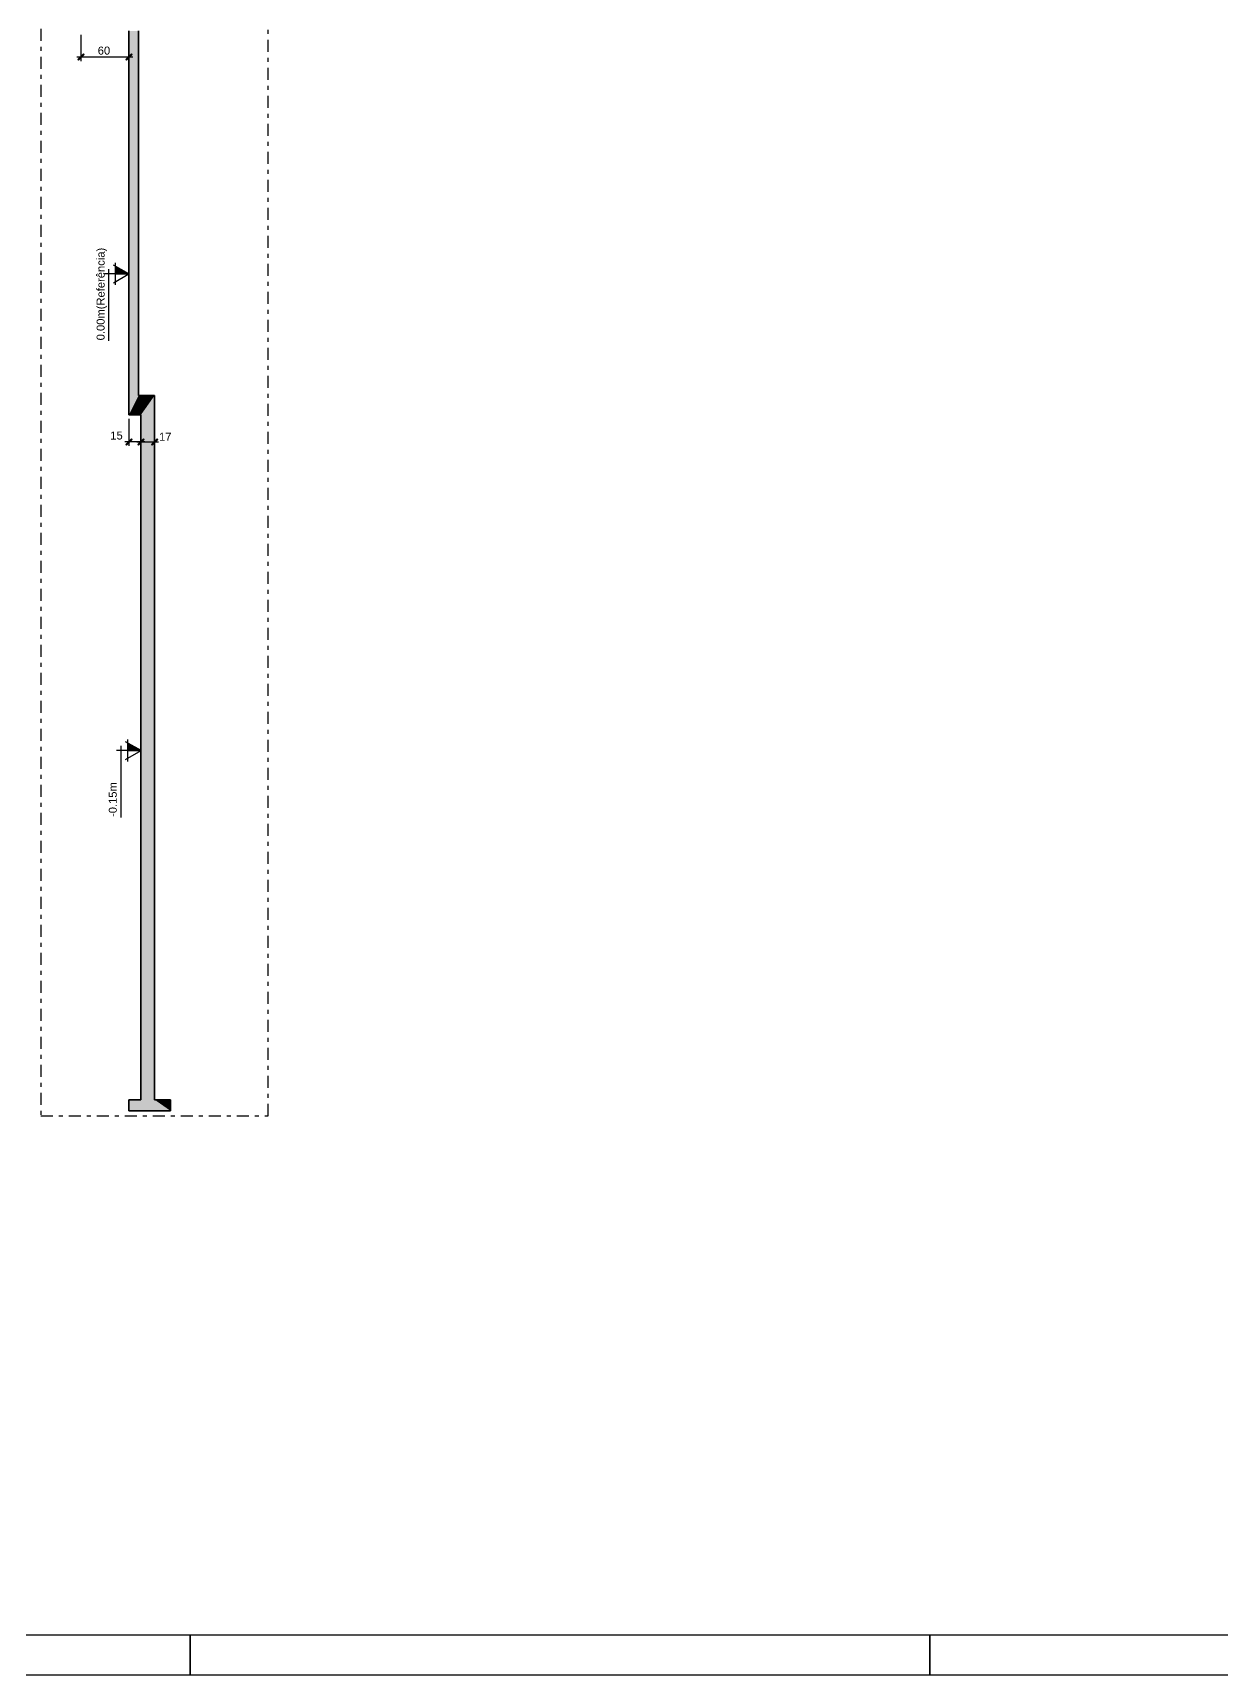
# Model space of a CAD drawing. Extents: x 0 to 119, y 0 to 84.
# Drawn here: x 59.47 to 89.19, y 0 to 41.06 of the extents above; entities that cross this region are included whole.
import ezdxf

# ---------------------------------------------------------------- set-up
doc = ezdxf.new("R2010")
doc.units = 0
doc.header["$MEASUREMENT"] = 0
doc.linetypes.add('ESTILO_TQS_0003', pattern=[0.9199999999999999, 0.3, -0.15, 0.02, -0.15, 0.3])
for name, color, linetype in [('1', 1, 'CONTINUOUS'), ('2', 2, 'CONTINUOUS'), ('4', 4, 'CONTINUOUS'), ('7', 7, 'CONTINUOUS'), ('8', 8, 'CONTINUOUS')]:
    doc.layers.add(name, color=color, linetype=linetype)
doc.styles.add('TQS_ARIAL', font='arial.ttf')

msp = doc.modelspace()

# ---------------------------------------------------------------- linework, layer by layer
at = {"layer": '1', "linetype": 'Continuous'}
for p, q in [((60.673702, 41.006402), (60.673702, 40.352563)), ((61.973702, 40.452563), (60.573702, 40.452563)), ((61.873702, 40.605909), (61.873702, 40.352563)), ((61.873702, 31.406402), (61.873702, 30.730097)), ((62.273702, 30.830097), (61.773702, 30.830097)), ((62.073702, 30.830097), (62.613702, 30.830097)), ((62.173702, 31.037511), (62.173702, 30.730097)), ((62.173702, 30.886472), (62.173702, 30.730097)), ((62.513702, 30.918717), (62.513702, 30.730097))]:
    msp.add_line(p, q, dxfattribs=at)
for points in [[(118.900085, 59.400046), (118.900085, 29.700046), (117.900085, 29.700046), (118.900085, 29.700046), (118.900085, 4.6e-05), (100.400085, 4.6e-05), (100.400085, 1.000046), (100.400085, 4.6e-05), (81.900085, 4.6e-05), (81.900085, 1.000046), (81.900085, 4.6e-05), (63.400085, 4.6e-05), (63.400085, 1.000046), (63.400085, 4.6e-05), (44.900085, 4.6e-05)], [(60.735585, 40.532123), (60.592679, 40.389218), (60.610357, 40.37154), (60.753262, 40.514446), (60.735585, 40.532123)], [(61.935585, 40.532123), (61.792679, 40.389218), (61.810357, 40.37154), (61.953262, 40.514446), (61.935585, 40.532123)], [(61.87162, 35.029076), (61.538287, 35.218283), (61.538287, 35.029368), (61.87162, 35.029076)], [(61.935585, 30.909657), (61.792679, 30.766752), (61.810357, 30.749074), (61.953262, 30.89198), (61.935585, 30.909657)], [(62.235585, 30.909657), (62.092679, 30.766752), (62.110357, 30.749074), (62.253262, 30.89198), (62.235585, 30.909657)], [(62.111819, 30.750536), (62.254724, 30.893442), (62.237047, 30.911119), (62.094141, 30.768214), (62.111819, 30.750536)], [(62.451819, 30.750536), (62.594724, 30.893442), (62.577047, 30.911119), (62.434141, 30.768214), (62.451819, 30.750536)], [(62.175102, 23.112943), (61.841769, 23.30215), (61.841769, 23.113235), (62.175102, 23.112943)]]:
    msp.add_lwpolyline(points, dxfattribs=at)
for points in [[(60.735585, 40.532123), (60.592679, 40.389218), (60.610357, 40.37154)], [(60.735585, 40.532123), (60.610357, 40.37154), (60.753262, 40.514446)], [(60.735585, 40.532123), (60.753262, 40.514446), (60.735585, 40.532123)], [(61.935585, 40.532123), (61.792679, 40.389218), (61.810357, 40.37154)], [(61.935585, 40.532123), (61.810357, 40.37154), (61.953262, 40.514446)], [(61.935585, 40.532123), (61.953262, 40.514446), (61.935585, 40.532123)], [(61.87162, 35.029076), (61.538287, 35.218283), (61.538287, 35.029368)], [(61.87162, 35.029076), (61.538287, 35.029368), (61.87162, 35.029076)], [(61.935585, 30.909657), (61.792679, 30.766752), (61.810357, 30.749074)], [(61.935585, 30.909657), (61.810357, 30.749074), (61.953262, 30.89198)], [(61.935585, 30.909657), (61.953262, 30.89198), (61.935585, 30.909657)], [(62.235585, 30.909657), (62.092679, 30.766752), (62.110357, 30.749074)], [(62.111819, 30.750536), (62.237047, 30.911119), (62.094141, 30.768214)], [(62.235585, 30.909657), (62.110357, 30.749074), (62.253262, 30.89198)], [(62.111819, 30.750536), (62.254724, 30.893442), (62.237047, 30.911119)], [(62.235585, 30.909657), (62.253262, 30.89198), (62.235585, 30.909657)], [(62.451819, 30.750536), (62.577047, 30.911119), (62.434141, 30.768214)], [(62.451819, 30.750536), (62.594724, 30.893442), (62.577047, 30.911119)], [(62.111819, 30.750536), (62.094141, 30.768214), (62.111819, 30.750536)], [(62.451819, 30.750536), (62.434141, 30.768214), (62.451819, 30.750536)], [(62.175102, 23.112943), (61.841769, 23.30215), (61.841769, 23.113235)], [(62.175102, 23.112943), (61.841769, 23.113235), (62.175102, 23.112943)]]:
    msp.add_solid(points, dxfattribs=at)
at = {"layer": '2', "linetype": 'Continuous'}
for p, q in [((61.873702, 40.705909), (61.873702, 40.705909)), ((61.87162, 35.029076), (61.258445, 35.029076)), ((61.37162, 33.359267), (61.37162, 35.150631)), ((61.87162, 35.029076), (61.487321, 35.247212)), ((61.487321, 34.81094), (61.87162, 35.029076)), ((61.538287, 34.754429), (61.538287, 35.304308)), ((61.873702, 31.506402), (61.873702, 31.506402)), ((62.173702, 31.137511), (62.173702, 31.137511)), ((62.173702, 30.986472), (62.173702, 30.986472)), ((62.513702, 31.018717), (62.513702, 31.018717)), ((62.175102, 23.112943), (61.561927, 23.112943)), ((61.675102, 21.443134), (61.675102, 23.234498)), ((62.175102, 23.112943), (61.790803, 23.331079)), ((61.790803, 22.894807), (62.175102, 23.112943)), ((61.841769, 22.838296), (61.841769, 23.388175))]:
    msp.add_line(p, q, dxfattribs=at)
at = {"layer": '2', "linetype": 'ESTILO_TQS_0003'}
msp.add_lwpolyline([(59.67386, 13.982777), (65.356927, 13.982777), (65.356927, 74.757582), (59.67386, 74.757582), (59.67386, 13.982777)], dxfattribs=at)
at = {"layer": '4', "linetype": 'Continuous'}
for p, q in [((61.873702, 41.106402), (61.873702, 31.506402)), ((62.113702, 31.986402), (62.113702, 41.106402)), ((62.513702, 31.986402), (62.113702, 31.986402)), ((62.513702, 14.386398), (62.513702, 31.986402)), ((61.873702, 31.506402), (62.173702, 31.506402)), ((62.173702, 31.506402), (62.173702, 14.386398)), ((62.173702, 14.386398), (61.873702, 14.386398)), ((61.873702, 14.386398), (61.873702, 14.106398)), ((62.913702, 14.386398), (62.513702, 14.386398)), ((62.913702, 14.106398), (62.913702, 14.386398)), ((61.873702, 14.106398), (62.913702, 14.106398))]:
    msp.add_line(p, q, dxfattribs=at)
at = {"layer": '7', "linetype": 'Continuous'}
msp.add_line((117.900085, 1.000046), (2.500085, 1.000046), dxfattribs=at)
at = {"layer": '8', "linetype": 'Continuous'}
for points in [[(61.873702, 14.386398), (62.173702, 14.386398), (62.173702, 31.506402), (61.873702, 31.506402), (61.873702, 41.106402)], [(62.113702, 41.106402), (62.113702, 31.986402), (62.513702, 31.986402), (62.513702, 14.386398), (62.913702, 14.386398), (62.913702, 14.106398), (61.873702, 14.106398), (61.873702, 14.386398)]]:
    msp.add_lwpolyline(points, dxfattribs=at)
for points in [[(62.113702, 31.986402), (61.873702, 31.506402), (62.113702, 41.106402)], [(61.873702, 31.506402), (61.873702, 41.106402), (62.113702, 41.106402)], [(62.173702, 31.506402), (61.873702, 31.506402), (62.113702, 31.986402)], [(62.513702, 31.986402), (62.173702, 31.506402), (62.113702, 31.986402)], [(62.513702, 14.386398), (62.173702, 14.386398), (62.513702, 31.986402)], [(62.173702, 14.386398), (62.173702, 31.506402), (62.513702, 31.986402)], [(61.873702, 14.106398), (61.873702, 14.386398), (62.913702, 14.106398)], [(61.873702, 14.386398), (62.173702, 14.386398), (62.913702, 14.106398)], [(62.913702, 14.106398), (62.173702, 14.386398), (62.513702, 14.386398)], [(62.913702, 14.386398), (62.913702, 14.106398), (62.513702, 14.386398)]]:
    msp.add_solid(points, dxfattribs=at)

# ---------------------------------------------------------------- texts
at = {"layer": '1', "linetype": 'Continuous', "style": 'TQS_ARIAL'}
for s, p in [('0.00m(Referência)', (61.264873, 33.37)), ('-0.15m', (61.568356, 21.453866))]:
    msp.add_text(s, height=0.2, rotation=90, dxfattribs=at).set_placement(p)
at = {"layer": '2', "linetype": 'Continuous', "style": 'TQS_ARIAL'}
for s, p in [('60', (61.093702, 40.512563)), ('15', (61.407035, 30.890097)), ('17', (62.625554, 30.859151))]:
    msp.add_text(s, height=0.2, dxfattribs=at).set_placement(p)

doc.saveas('drawing.dxf')
